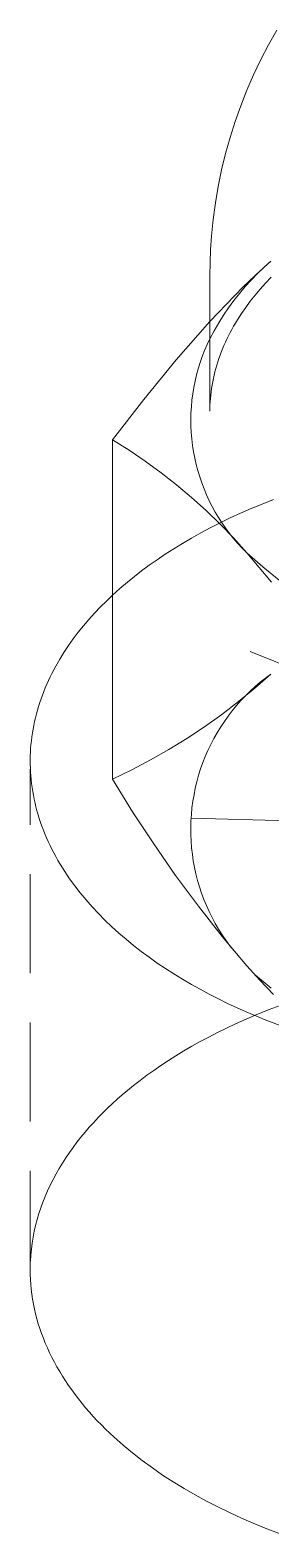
# Model space of a CAD drawing. Header units: millimetres. Extents: x -427 to 4679, y -324 to 2971.
# Drawn here: x 4517.57 to 4520.65, y 1061.29 to 1080.64 of the extents above; entities that cross this region are included whole.
import ezdxf

# ---------------------------------------------------------------- set-up
doc = ezdxf.new("R2010")
doc.units = ezdxf.units.MM
doc.linetypes.add('HIDDEN', pattern=[1.905, 1.27, -0.635])
doc.layers.add('ZANO_R', color=7, linetype='Continuous', lineweight=0)
doc.layers.add('ZANO_R_przerywana', color=7, linetype='HIDDEN', lineweight=0)

msp = doc.modelspace()

# ---------------------------------------------------------------- linework, layer by layer
at = {"layer": 'ZANO_R'}
for p, q in [((4520.624, 1080.454), (4520.73, 1080.642)), ((4520.525, 1080.263), (4520.624, 1080.454)), ((4520.432, 1080.069), (4520.525, 1080.263)), ((4520.347, 1079.871), (4520.432, 1080.069)), ((4520.268, 1079.67), (4520.347, 1079.871)), ((4520.196, 1079.467), (4520.268, 1079.67)), ((4520.131, 1079.262), (4520.196, 1079.467)), ((4520.073, 1079.055), (4520.131, 1079.262)), ((4520.023, 1078.845), (4520.073, 1079.055)), ((4519.98, 1078.634), (4520.023, 1078.845)), ((4519.944, 1078.422), (4519.98, 1078.634)), ((4519.915, 1078.209), (4519.944, 1078.422)), ((4519.894, 1077.994), (4519.915, 1078.209)), ((4519.882, 1077.824), (4519.894, 1077.994)), ((4519.875, 1077.654), (4519.882, 1077.824)), ((4519.873, 1077.483), (4519.875, 1077.654)), ((4519.873, 1075.744), (4519.873, 1077.483)), ((4519.873, 1076.897), (4519.44, 1076.404)), ((4519.805, 1076.526), (4519.837, 1076.602)), ((4519.837, 1076.602), (4519.873, 1076.677)), ((4519.44, 1076.404), (4519.024, 1075.897)), ((4519.748, 1076.37), (4519.775, 1076.448)), ((4519.775, 1076.448), (4519.805, 1076.526)), ((4519.682, 1076.13), (4519.701, 1076.211)), ((4519.701, 1076.211), (4519.723, 1076.291)), ((4519.723, 1076.291), (4519.748, 1076.37)), ((4519.653, 1075.967), (4519.666, 1076.049)), ((4519.666, 1076.049), (4519.682, 1076.13)), ((4519.024, 1075.897), (4518.625, 1075.377)), ((4519.635, 1075.802), (4519.643, 1075.885)), ((4519.643, 1075.885), (4519.653, 1075.967)), ((4519.629, 1075.637), (4519.63, 1075.72)), ((4519.63, 1075.554), (4519.629, 1075.637)), ((4519.63, 1075.72), (4519.635, 1075.802)), ((4519.634, 1075.471), (4519.63, 1075.554)), ((4519.641, 1075.389), (4519.634, 1075.471)), ((4518.625, 1075.377), (4518.838, 1075.243)), ((4518.625, 1075.377), (4518.625, 1071.018)), ((4518.838, 1075.243), (4519.045, 1075.101)), ((4519.65, 1075.306), (4519.641, 1075.389)), ((4519.663, 1075.224), (4519.65, 1075.306)), ((4519.045, 1075.101), (4519.247, 1074.952)), ((4519.679, 1075.143), (4519.663, 1075.224)), ((4519.697, 1075.062), (4519.679, 1075.143)), ((4519.718, 1074.982), (4519.697, 1075.062)), ((4519.247, 1074.952), (4519.445, 1074.797)), ((4519.742, 1074.903), (4519.718, 1074.982)), ((4519.768, 1074.824), (4519.742, 1074.903)), ((4519.445, 1074.797), (4519.636, 1074.635)), ((4519.798, 1074.747), (4519.768, 1074.824)), ((4519.83, 1074.67), (4519.798, 1074.747)), ((4519.865, 1074.595), (4519.83, 1074.67)), ((4519.636, 1074.635), (4519.823, 1074.467)), ((4519.823, 1074.467), (4520.003, 1074.292)), ((4519.902, 1074.521), (4519.865, 1074.595)), ((4519.942, 1074.448), (4519.902, 1074.521)), ((4519.984, 1074.377), (4519.942, 1074.448)), ((4520.029, 1074.307), (4519.984, 1074.377)), ((4520.003, 1074.292), (4520.178, 1074.112)), ((4520.076, 1074.239), (4520.029, 1074.307)), ((4520.126, 1074.173), (4520.076, 1074.239)), ((4520.177, 1074.108), (4520.126, 1074.173)), ((4520.231, 1074.045), (4520.177, 1074.108)), ((4520.178, 1074.112), (4520.346, 1073.926)), ((4520.288, 1073.984), (4520.231, 1074.045)), ((4520.346, 1073.926), (4520.288, 1073.984)), ((4520.346, 1073.926), (4520.662, 1073.547)), ((4520.55, 1073.746), (4520.346, 1073.926)), ((4520.76, 1073.574), (4520.55, 1073.746)), ((4518.469, 1073.229), (4518.546, 1073.306)), ((4518.546, 1073.306), (4518.625, 1073.381)), ((4518.322, 1073.07), (4518.394, 1073.15)), ((4518.394, 1073.15), (4518.469, 1073.229)), ((4518.186, 1072.905), (4518.252, 1072.988)), ((4518.252, 1072.988), (4518.322, 1073.07)), ((4518.002, 1072.646), (4518.06, 1072.734)), ((4518.06, 1072.734), (4518.122, 1072.82)), ((4518.122, 1072.82), (4518.186, 1072.905)), ((4517.896, 1072.467), (4517.948, 1072.557)), ((4517.948, 1072.557), (4518.002, 1072.646)), ((4517.825, 1072.33), (4517.848, 1072.376)), ((4517.848, 1072.376), (4517.872, 1072.422)), ((4517.872, 1072.422), (4517.896, 1072.467)), ((4517.725, 1072.095), (4517.744, 1072.143)), ((4517.744, 1072.143), (4517.763, 1072.19)), ((4517.763, 1072.19), (4517.783, 1072.237)), ((4517.783, 1072.237), (4517.804, 1072.283)), ((4517.804, 1072.283), (4517.825, 1072.33)), ((4517.662, 1071.904), (4517.677, 1071.952)), ((4517.677, 1071.952), (4517.692, 1072)), ((4517.692, 1072), (4517.708, 1072.048)), ((4517.708, 1072.048), (4517.725, 1072.095)), ((4517.615, 1071.708), (4517.625, 1071.758)), ((4517.625, 1071.758), (4517.637, 1071.806)), ((4517.637, 1071.806), (4517.649, 1071.855)), ((4517.649, 1071.855), (4517.662, 1071.904)), ((4517.584, 1071.511), (4517.59, 1071.561)), ((4517.59, 1071.561), (4517.598, 1071.61)), ((4517.598, 1071.61), (4517.606, 1071.659)), ((4517.606, 1071.659), (4517.615, 1071.708)), ((4517.572, 1071.362), (4517.575, 1071.411)), ((4517.575, 1071.411), (4517.579, 1071.461)), ((4517.579, 1071.461), (4517.584, 1071.511)), ((4517.569, 1071.262), (4517.57, 1071.312)), ((4517.569, 1071.211), (4517.569, 1071.262)), ((4517.571, 1071.161), (4517.569, 1071.211)), ((4517.57, 1071.312), (4517.572, 1071.362)), ((4517.573, 1071.111), (4517.571, 1071.161)), ((4517.576, 1071.061), (4517.573, 1071.111)), ((4517.581, 1071.011), (4517.576, 1071.061)), ((4517.587, 1070.96), (4517.581, 1071.011)), ((4518.882, 1070.597), (4518.625, 1071.018)), ((4517.593, 1070.91), (4517.587, 1070.96)), ((4517.601, 1070.86), (4517.593, 1070.91)), ((4517.61, 1070.81), (4517.601, 1070.86)), ((4517.62, 1070.76), (4517.61, 1070.81)), ((4517.631, 1070.71), (4517.62, 1070.76)), ((4517.643, 1070.66), (4517.631, 1070.71)), ((4517.656, 1070.61), (4517.643, 1070.66)), ((4517.671, 1070.56), (4517.656, 1070.61)), ((4519.152, 1070.185), (4518.882, 1070.597)), ((4517.686, 1070.51), (4517.671, 1070.56)), ((4517.703, 1070.461), (4517.686, 1070.51)), ((4517.72, 1070.411), (4517.703, 1070.461)), ((4517.739, 1070.362), (4517.72, 1070.411)), ((4517.758, 1070.313), (4517.739, 1070.362)), ((4517.779, 1070.263), (4517.758, 1070.313)), ((4517.801, 1070.215), (4517.779, 1070.263)), ((4517.824, 1070.166), (4517.801, 1070.215)), ((4517.848, 1070.118), (4517.824, 1070.166)), ((4517.873, 1070.069), (4517.848, 1070.118)), ((4517.898, 1070.021), (4517.873, 1070.069)), ((4517.925, 1069.973), (4517.898, 1070.021)), ((4519.433, 1069.78), (4519.152, 1070.185)), ((4517.953, 1069.926), (4517.925, 1069.973)), ((4517.982, 1069.878), (4517.953, 1069.926)), ((4518.012, 1069.831), (4517.982, 1069.878)), ((4518.075, 1069.738), (4518.012, 1069.831)), ((4518.141, 1069.646), (4518.075, 1069.738)), ((4518.211, 1069.555), (4518.141, 1069.646)), ((4519.726, 1069.384), (4519.433, 1069.78)), ((4518.285, 1069.465), (4518.211, 1069.555)), ((4518.363, 1069.377), (4518.285, 1069.465)), ((4518.444, 1069.29), (4518.363, 1069.377)), ((4518.528, 1069.205), (4518.444, 1069.29)), ((4520.03, 1068.997), (4519.726, 1069.384)), ((4518.615, 1069.121), (4518.528, 1069.205)), ((4518.705, 1069.039), (4518.615, 1069.121)), ((4518.798, 1068.959), (4518.705, 1069.039)), ((4518.895, 1068.88), (4518.798, 1068.959)), ((4518.993, 1068.803), (4518.895, 1068.88)), ((4520.346, 1068.618), (4520.03, 1068.997)), ((4519.095, 1068.728), (4518.993, 1068.803)), ((4519.198, 1068.654), (4519.095, 1068.728)), ((4519.304, 1068.583), (4519.198, 1068.654)), ((4519.412, 1068.513), (4519.304, 1068.583)), ((4519.523, 1068.445), (4519.412, 1068.513)), ((4520.514, 1068.432), (4520.346, 1068.618)), ((4519.635, 1068.38), (4519.523, 1068.445)), ((4519.748, 1068.316), (4519.635, 1068.38)), ((4519.864, 1068.254), (4519.748, 1068.316)), ((4520.689, 1068.251), (4520.514, 1068.432)), ((4519.981, 1068.194), (4519.864, 1068.254)), ((4520.099, 1068.136), (4519.981, 1068.194)), ((4520.339, 1068.026), (4520.099, 1068.136)), ((4520.819, 1068.127), (4520.632, 1068.056)), ((4520.583, 1067.924), (4520.339, 1068.026)), ((4520.632, 1068.056), (4520.446, 1067.98)), ((4520.84, 1067.826), (4520.583, 1067.924))]:
    msp.add_line(p, q, dxfattribs=at)
at = {"layer": 'ZANO_R_przerywana'}
for p, q in [((4520.524, 1077.556), (4520.301, 1077.342)), ((4520.484, 1077.516), (4520.568, 1077.596)), ((4520.568, 1077.596), (4520.654, 1077.674)), ((4520.326, 1077.346), (4520.404, 1077.433)), ((4520.404, 1077.433), (4520.484, 1077.516)), ((4520.587, 1077.391), (4520.518, 1077.314)), ((4520.659, 1077.467), (4520.587, 1077.391)), ((4520.301, 1077.342), (4520.084, 1077.122)), ((4520.18, 1077.167), (4520.252, 1077.258)), ((4520.252, 1077.258), (4520.326, 1077.346)), ((4520.453, 1077.237), (4520.391, 1077.158)), ((4520.518, 1077.314), (4520.453, 1077.237)), ((4520.084, 1077.122), (4519.873, 1076.897)), ((4519.986, 1076.879), (4520.047, 1076.977)), ((4520.047, 1076.977), (4520.112, 1077.073)), ((4520.112, 1077.073), (4520.18, 1077.167)), ((4520.277, 1076.999), (4520.225, 1076.918)), ((4520.332, 1077.079), (4520.277, 1076.999)), ((4520.391, 1077.158), (4520.332, 1077.079)), ((4519.927, 1076.779), (4519.986, 1076.879)), ((4520.154, 1076.796), (4520.132, 1076.755)), ((4520.177, 1076.837), (4520.154, 1076.796)), ((4520.201, 1076.878), (4520.177, 1076.837)), ((4520.225, 1076.918), (4520.201, 1076.878)), ((4519.873, 1076.677), (4519.927, 1076.779)), ((4520.053, 1076.589), (4520.035, 1076.547)), ((4520.071, 1076.631), (4520.053, 1076.589)), ((4520.091, 1076.672), (4520.071, 1076.631)), ((4520.111, 1076.714), (4520.091, 1076.672)), ((4520.132, 1076.755), (4520.111, 1076.714)), ((4519.988, 1076.421), (4519.974, 1076.379)), ((4520.003, 1076.463), (4519.988, 1076.421)), ((4520.019, 1076.505), (4520.003, 1076.463)), ((4520.035, 1076.547), (4520.019, 1076.505)), ((4519.927, 1076.209), (4519.917, 1076.166)), ((4519.937, 1076.252), (4519.927, 1076.209)), ((4519.948, 1076.294), (4519.937, 1076.252)), ((4519.961, 1076.337), (4519.948, 1076.294)), ((4519.974, 1076.379), (4519.961, 1076.337)), ((4519.894, 1076.038), (4519.888, 1075.994)), ((4519.901, 1076.081), (4519.894, 1076.038)), ((4519.909, 1076.123), (4519.901, 1076.081)), ((4519.917, 1076.166), (4519.909, 1076.123)), ((4519.876, 1075.867), (4519.874, 1075.826)), ((4519.879, 1075.908), (4519.876, 1075.867)), ((4519.883, 1075.951), (4519.879, 1075.908)), ((4519.888, 1075.994), (4519.883, 1075.951)), ((4520.267, 1074.434), (4520.403, 1074.494)), ((4520.403, 1074.494), (4520.543, 1074.552)), ((4520.543, 1074.552), (4520.686, 1074.609)), ((4519.878, 1074.246), (4520.004, 1074.31)), ((4520.004, 1074.31), (4520.134, 1074.373)), ((4520.134, 1074.373), (4520.267, 1074.434)), ((4519.521, 1074.046), (4519.636, 1074.114)), ((4519.636, 1074.114), (4519.755, 1074.18)), ((4519.755, 1074.18), (4519.878, 1074.246)), ((4519.196, 1073.837), (4519.301, 1073.907)), ((4519.301, 1073.907), (4519.409, 1073.977)), ((4519.409, 1073.977), (4519.521, 1074.046)), ((4518.905, 1073.621), (4518.998, 1073.693)), ((4518.998, 1073.693), (4519.096, 1073.765)), ((4519.096, 1073.765), (4519.196, 1073.837)), ((4518.719, 1073.466), (4518.815, 1073.548)), ((4518.815, 1073.548), (4518.905, 1073.621)), ((4518.625, 1073.381), (4518.719, 1073.466)), ((4520.389, 1072.657), (4531.449, 1068.185)), ((4520.45, 1072.187), (4520.654, 1072.367)), ((4520.585, 1072.316), (4520.654, 1072.367)), ((4520.24, 1072.014), (4520.45, 1072.187)), ((4520.329, 1072.089), (4520.39, 1072.149)), ((4520.39, 1072.149), (4520.453, 1072.207)), ((4520.453, 1072.207), (4520.518, 1072.262)), ((4520.518, 1072.262), (4520.585, 1072.316)), ((4520.025, 1071.849), (4520.24, 1072.014)), ((4520.16, 1071.896), (4520.214, 1071.962)), ((4520.214, 1071.962), (4520.271, 1072.027)), ((4520.271, 1072.027), (4520.329, 1072.089)), ((4519.804, 1071.691), (4520.025, 1071.849)), ((4520.011, 1071.687), (4520.058, 1071.759)), ((4520.058, 1071.759), (4520.108, 1071.828)), ((4520.108, 1071.828), (4520.16, 1071.896)), ((4519.578, 1071.54), (4519.804, 1071.691)), ((4519.924, 1071.54), (4519.966, 1071.614)), ((4519.966, 1071.614), (4520.011, 1071.687)), ((4519.11, 1071.263), (4519.346, 1071.398)), ((4519.346, 1071.398), (4519.578, 1071.54)), ((4519.814, 1071.308), (4519.848, 1071.387)), ((4519.848, 1071.387), (4519.885, 1071.464)), ((4519.885, 1071.464), (4519.924, 1071.54)), ((4518.87, 1071.136), (4519.11, 1071.263)), ((4519.754, 1071.148), (4519.783, 1071.229)), ((4519.783, 1071.229), (4519.814, 1071.308)), ((4517.569, 1064.714), (4517.569, 1071.147)), ((4518.625, 1071.018), (4518.87, 1071.136)), ((4519.686, 1070.901), (4519.706, 1070.984)), ((4519.706, 1070.984), (4519.728, 1071.066)), ((4519.728, 1071.066), (4519.754, 1071.148)), ((4519.654, 1070.733), (4519.669, 1070.817)), ((4519.669, 1070.817), (4519.686, 1070.901)), ((4519.635, 1070.563), (4519.643, 1070.648)), ((4519.643, 1070.648), (4519.654, 1070.733)), ((4519.627, 1070.392), (4519.63, 1070.477)), ((4519.63, 1070.477), (4519.635, 1070.563)), ((4519.63, 1070.516), (4532.615, 1070.161)), ((4519.628, 1070.306), (4519.627, 1070.392)), ((4519.632, 1070.221), (4519.628, 1070.306)), ((4519.638, 1070.135), (4519.632, 1070.221)), ((4519.648, 1070.05), (4519.638, 1070.135)), ((4519.66, 1069.966), (4519.648, 1070.05)), ((4519.676, 1069.882), (4519.66, 1069.966)), ((4519.694, 1069.798), (4519.676, 1069.882)), ((4519.715, 1069.715), (4519.694, 1069.798)), ((4519.739, 1069.633), (4519.715, 1069.715)), ((4519.766, 1069.552), (4519.739, 1069.633)), ((4519.796, 1069.472), (4519.766, 1069.552)), ((4519.829, 1069.393), (4519.796, 1069.472)), ((4519.864, 1069.315), (4519.829, 1069.393)), ((4519.902, 1069.238), (4519.864, 1069.315)), ((4519.942, 1069.163), (4519.902, 1069.238)), ((4519.985, 1069.089), (4519.942, 1069.163)), ((4520.031, 1069.017), (4519.985, 1069.089)), ((4520.079, 1068.946), (4520.031, 1069.017)), ((4520.13, 1068.877), (4520.079, 1068.946)), ((4520.183, 1068.81), (4520.13, 1068.877)), ((4520.238, 1068.745), (4520.183, 1068.81)), ((4520.656, 1068.331), (4520.457, 1068.499)), ((4520.446, 1067.98), (4520.202, 1067.873)), ((4519.858, 1067.703), (4519.748, 1067.645)), ((4519.97, 1067.761), (4519.858, 1067.703)), ((4520.202, 1067.873), (4519.97, 1067.761)), ((4519.538, 1067.524), (4519.438, 1067.463)), ((4519.642, 1067.585), (4519.538, 1067.524)), ((4519.748, 1067.645), (4519.642, 1067.585)), ((4519.245, 1067.338), (4519.153, 1067.275)), ((4519.34, 1067.401), (4519.245, 1067.338)), ((4519.438, 1067.463), (4519.34, 1067.401)), ((4518.978, 1067.146), (4518.895, 1067.081)), ((4519.064, 1067.211), (4518.978, 1067.146)), ((4519.153, 1067.275), (4519.064, 1067.211)), ((4518.749, 1066.96), (4518.685, 1066.904)), ((4518.815, 1067.016), (4518.749, 1066.96)), ((4518.895, 1067.081), (4518.815, 1067.016)), ((4518.5, 1066.728), (4518.441, 1066.667)), ((4518.56, 1066.787), (4518.5, 1066.728)), ((4518.622, 1066.846), (4518.56, 1066.787)), ((4518.685, 1066.904), (4518.622, 1066.846)), ((4518.327, 1066.544), (4518.273, 1066.48)), ((4518.383, 1066.606), (4518.327, 1066.544)), ((4518.441, 1066.667), (4518.383, 1066.606)), ((4518.169, 1066.351), (4518.119, 1066.285)), ((4518.22, 1066.416), (4518.169, 1066.351)), ((4518.273, 1066.48), (4518.22, 1066.416)), ((4518.026, 1066.15), (4517.982, 1066.082)), ((4518.072, 1066.218), (4518.026, 1066.15)), ((4518.119, 1066.285), (4518.072, 1066.218)), ((4517.94, 1066.013), (4517.9, 1065.943)), ((4517.982, 1066.082), (4517.94, 1066.013)), ((4517.827, 1065.8), (4517.793, 1065.728)), ((4517.862, 1065.872), (4517.827, 1065.8)), ((4517.9, 1065.943), (4517.862, 1065.872)), ((4517.732, 1065.582), (4517.706, 1065.508)), ((4517.762, 1065.656), (4517.732, 1065.582)), ((4517.793, 1065.728), (4517.762, 1065.656)), ((4517.681, 1065.434), (4517.659, 1065.359)), ((4517.706, 1065.508), (4517.681, 1065.434)), ((4517.621, 1065.207), (4517.606, 1065.131)), ((4517.639, 1065.283), (4517.621, 1065.207)), ((4517.659, 1065.359), (4517.639, 1065.283)), ((4517.594, 1065.054), (4517.584, 1064.977)), ((4517.606, 1065.131), (4517.594, 1065.054)), ((4517.577, 1064.9), (4517.572, 1064.823)), ((4517.584, 1064.977), (4517.577, 1064.9)), ((4517.569, 1064.714), (4517.57, 1064.651)), ((4517.57, 1064.651), (4517.573, 1064.588)), ((4517.573, 1064.588), (4517.577, 1064.524)), ((4517.577, 1064.524), (4517.583, 1064.461)), ((4517.583, 1064.461), (4517.591, 1064.398)), ((4517.591, 1064.398), (4517.6, 1064.334)), ((4517.6, 1064.334), (4517.611, 1064.271)), ((4517.611, 1064.271), (4517.624, 1064.208)), ((4517.624, 1064.208), (4517.639, 1064.145)), ((4517.639, 1064.145), (4517.655, 1064.082)), ((4517.655, 1064.082), (4517.673, 1064.019)), ((4517.673, 1064.019), (4517.693, 1063.956)), ((4517.693, 1063.956), (4517.715, 1063.894)), ((4517.715, 1063.894), (4517.738, 1063.832)), ((4517.738, 1063.832), (4517.763, 1063.77)), ((4517.763, 1063.77), (4517.79, 1063.708)), ((4517.79, 1063.708), (4517.818, 1063.647)), ((4517.818, 1063.647), (4517.848, 1063.585)), ((4517.848, 1063.585), (4517.879, 1063.525)), ((4517.879, 1063.525), (4517.912, 1063.464)), ((4517.912, 1063.464), (4517.947, 1063.404)), ((4517.947, 1063.404), (4517.983, 1063.344)), ((4517.983, 1063.344), (4518.021, 1063.285)), ((4518.021, 1063.285), (4518.061, 1063.226)), ((4518.061, 1063.226), (4518.102, 1063.168)), ((4518.102, 1063.168), (4518.144, 1063.11)), ((4518.144, 1063.11), (4518.188, 1063.052)), ((4518.188, 1063.052), (4518.234, 1062.996)), ((4518.234, 1062.996), (4518.28, 1062.939)), ((4518.28, 1062.939), (4518.329, 1062.883)), ((4518.329, 1062.883), (4518.378, 1062.828)), ((4518.378, 1062.828), (4518.429, 1062.773)), ((4518.429, 1062.773), (4518.482, 1062.719)), ((4518.482, 1062.719), (4518.535, 1062.666)), ((4518.535, 1062.666), (4518.646, 1062.56)), ((4518.646, 1062.56), (4518.762, 1062.458)), ((4518.762, 1062.458), (4518.882, 1062.358)), ((4518.882, 1062.358), (4519.006, 1062.261)), ((4519.006, 1062.261), (4519.135, 1062.167)), ((4519.135, 1062.167), (4519.267, 1062.075)), ((4519.267, 1062.075), (4519.403, 1061.987)), ((4519.403, 1061.987), (4519.542, 1061.902)), ((4519.542, 1061.902), (4519.684, 1061.82)), ((4519.684, 1061.82), (4519.829, 1061.741)), ((4519.829, 1061.741), (4519.976, 1061.665)), ((4519.976, 1061.665), (4520.125, 1061.592)), ((4520.125, 1061.592), (4520.276, 1061.522)), ((4520.276, 1061.522), (4520.429, 1061.456)), ((4520.429, 1061.456), (4520.583, 1061.392)), ((4520.583, 1061.392), (4520.843, 1061.293))]:
    msp.add_line(p, q, dxfattribs=at)

doc.saveas('drawing.dxf')
